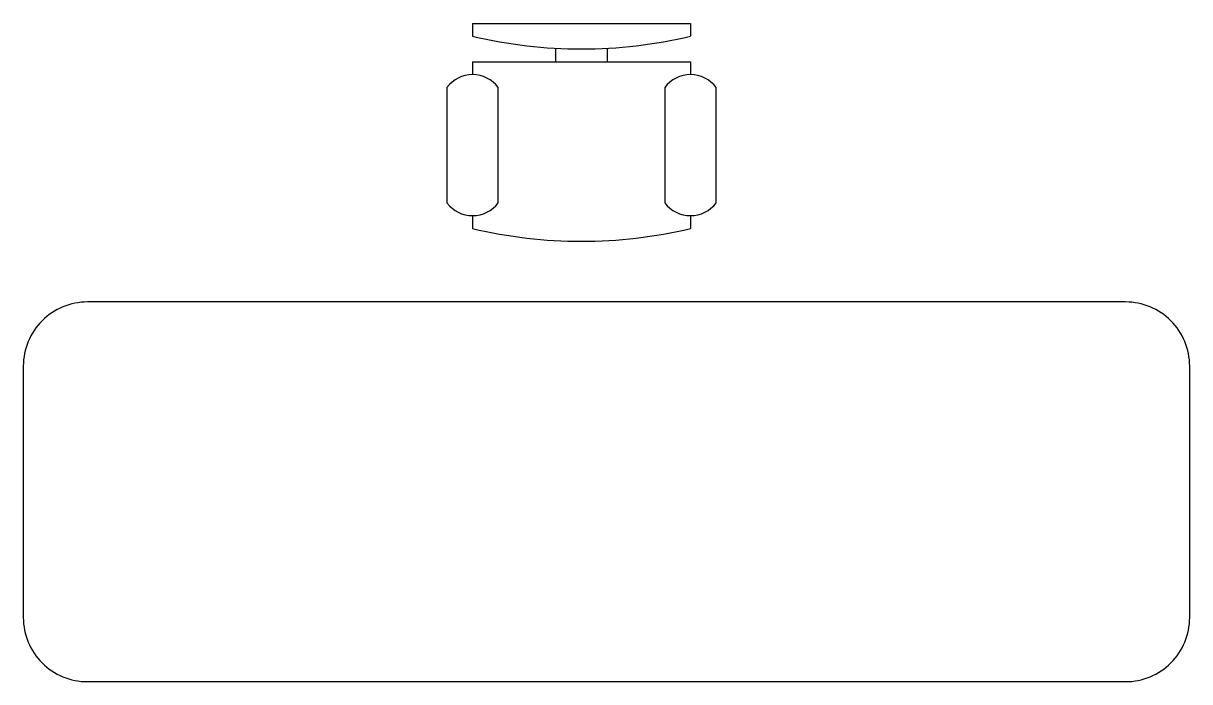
# Model space of a CAD drawing. Header units: inches. Extents: x -20.2 to 70.8, y -30.3 to 21.1.
import ezdxf

# ---------------------------------------------------------------- set-up
doc = ezdxf.new("R2010")
doc.units = ezdxf.units.IN
doc.header["$MEASUREMENT"] = 0

msp = doc.modelspace()

# ---------------------------------------------------------------- linework, layer by layer
at = {"linetype": 'Continuous'}
for p, q in [((14.886, 21.086), (14.886, 20.086)), ((14.886, 21.086), (31.886, 21.086)), ((31.886, 21.086), (31.886, 20.086)), ((21.386, 18.086), (21.386, 19.15)), ((25.386, 19.128), (25.386, 18.086)), ((14.886, 18.086), (14.886, 17.086)), ((14.886, 18.086), (31.886, 18.086)), ((31.886, 18.086), (31.886, 17.086)), ((12.886, 16.086), (12.886, 7.086)), ((16.886, 7.086), (16.886, 16.086)), ((29.886, 16.086), (29.886, 7.086)), ((33.886, 7.086), (33.886, 16.086)), ((14.886, 6.086), (14.886, 5.086)), ((31.886, 6.086), (31.886, 5.086))]:
    msp.add_line(p, q, dxfattribs=at)
msp.add_lwpolyline([(-15.168, -30.26), (65.835, -30.26, 0.414214), (70.835, -25.26), (70.835, -5.648, 0.414214), (65.835, -0.648), (-15.168, -0.648, 0.414214), (-20.168, -5.648), (-20.168, -25.26, 0.414214)], format="xyb", close=True)
for centre, radius, start, end in [((23.386, 55.711), 36.625, 256.5803, 283.4197), ((14.886, 14.586), 2.5, 36.8699, 143.1301), ((31.886, 14.586), 2.5, 36.8699, 143.1301), ((14.886, 8.586), 2.5, 216.8699, 323.1301), ((31.886, 8.586), 2.5, 216.8699, 323.1301), ((23.386, 40.711), 36.625, 256.5803, 283.4197)]:
    msp.add_arc(centre, radius, start, end, dxfattribs=at)

doc.saveas('drawing.dxf')
